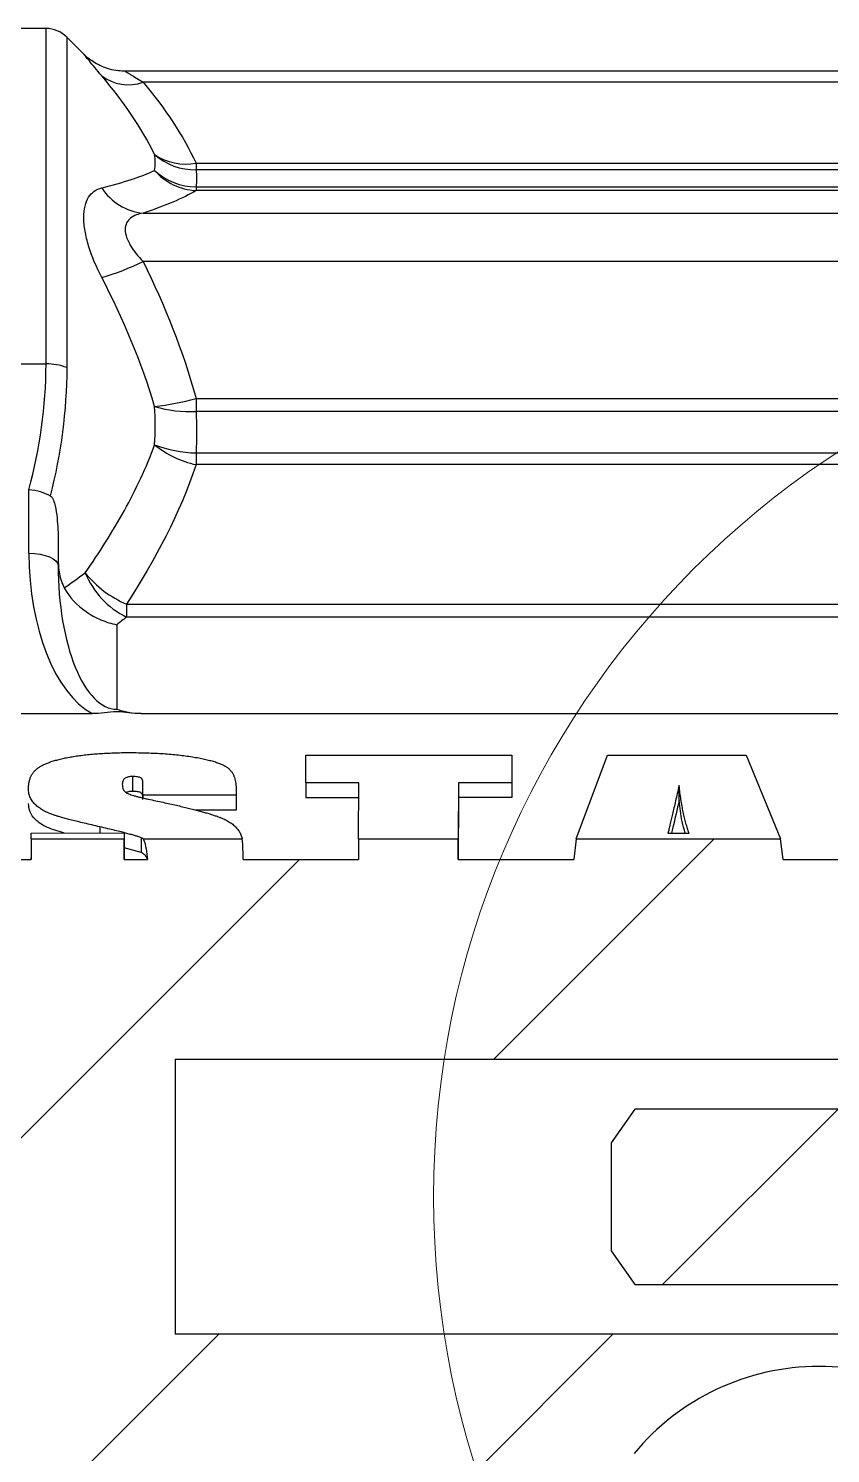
# Model space of a CAD drawing. Header units: millimetres. Extents: x -56 to 279, y 0 to 216.
# Drawn here: x 26.07 to 35.2, y 26.87 to 43.11 of the extents above; entities that cross this region are included whole.
import ezdxf

# ---------------------------------------------------------------- set-up
doc = ezdxf.new("R2010")
doc.units = ezdxf.units.MM
doc.layers.add('TITLE_BLOCK_BORDER', color=7, linetype='Continuous')
pattern_1 = [(45, (0, 0), (-2.245064030267288, 2.245064030267288), [])]

msp = doc.modelspace()

# ---------------------------------------------------------------- hatches: boundary and pattern name
at = {"layer": 'TITLE_BLOCK_BORDER', "linetype": 'Continuous', "lineweight": 18}
h = msp.add_hatch(dxfattribs=at)
h.set_pattern_fill('ANSI31', color=256, style=0)
h.set_pattern_definition(pattern_1)
edge = h.paths.add_edge_path(flags=0)
edge.add_line((27.42125359384621, 33.64155162428101), (27.15498089923976, 33.64155162184828))
edge.add_line((27.15498089923976, 33.64155162184828), (27.15533833180215, 33.87760715868279))
edge.add_line((27.15533833180215, 33.87760715868279), (26.0944963125968, 33.87760715868319))
edge.add_line((26.0944963125968, 33.87760715868319), (26.09417158396023, 33.72011777312227))
edge.add_spline(control_points=[(26.09417158396023, 33.72011777312227), (26.09430297248944, 33.69392880997772), (26.09443434045929, 33.66773964212676), (26.09469250191581, 33.6415516218466)], knot_values=[0, 0, 0, 0, 0.0001178518172691, 0.0001178518172691, 0.0001178518172691, 0.0001178518172691], weights=[1, 1, 1, 1], degree=3, periodic=0)
edge.add_line((26.09469250191585, 33.64155162184773), (25.17990958838461, 33.64155162184988))
edge.add_spline(control_points=[(25.17990958838461, 33.64155162184988), (25.1812903310576, 33.72022942980575), (25.18232247319374, 33.798917440092), (25.1825016466436, 33.8776071586831)], knot_values=[0, 0, 0, 0, 0.0003541046515927, 0.0003541046515927, 0.0003541046515927, 0.0003541046515927], weights=[1, 1, 1, 1], degree=3, periodic=0)
edge.add_line((25.1825016466436, 33.87760715868256), (24.04889104356479, 33.87760715868318))
edge.add_line((24.04889104356479, 33.87760715868318), (24.04856109647659, 33.64155162184792))
edge.add_line((24.04856109647659, 33.64155162184792), (23.8638330289084, 33.64155162184832))
edge.add_line((23.8638330289084, 33.64155162184832), (23.86418306511147, 33.87760715868276))
edge.add_line((23.86418306511147, 33.87760715868276), (22.73252944390995, 33.8776071626005))
edge.add_spline(control_points=[(22.73252944390995, 33.8776071626005), (22.73316920686436, 33.79891943053622), (22.73381560191114, 33.72022922407521), (22.73523117764523, 33.64155162485283)], knot_values=[0, 0, 0, 0, 0.0003541064975395, 0.0003541064975395, 0.0003541064975395, 0.0003541064975395], weights=[1, 1, 1, 1], degree=3, periodic=0)
edge.add_line((22.73523117753948, 33.64155162184773), (21.12655200056776, 33.6415516218483))
edge.add_line((21.12655200056776, 33.6415516218483), (21.12685593070082, 33.87760715868275))
edge.add_line((21.12685593070082, 33.87760715868275), (19.99290414930828, 33.87760715868316))
edge.add_line((19.99290414930828, 33.87760715868316), (19.99256298401919, 33.64155162184793))
edge.add_line((19.99256298401919, 33.64155162184793), (18.57030639108484, 33.64155162184809))
edge.add_line((18.57030639108484, 33.64155162184809), (18.40363972441816, 33.44483867448497))
edge.add_line((18.40363972441816, 33.44483867448497), (18.40363972441789, 26.7987881300378))
edge.add_line((18.40363972441789, 26.7987881300378), (18.57030639108454, 26.63212146337115))
edge.add_line((18.57030639108454, 26.63212146337115), (32.45008587449491, 26.63212146337112))
edge.add_arc((32.45008587449492, 27.29878813003779), 0.6666666666666666, 270.0000000000002, 320.4125723179267)
edge.add_arc((35.07030639108422, 25.13212146337115), 2.733333333333333, 39.58742768207412, 140.4125723179248, ccw=False)
edge.add_arc((37.69052690767351, 27.29878813003781), 0.6666666666666666, 219.5874276820753, 270.0000000000014)
edge.add_line((37.69052690767352, 26.63212146337121), (51.57030639108391, 26.63212146337121))
edge.add_line((51.57030639108391, 26.63212146337121), (51.73697305775071, 26.79878813003784))
edge.add_line((51.73697305775071, 26.79878813003784), (51.73697305775055, 27.45878813003787))
edge.add_line((51.73697305775055, 27.45878813003787), (51.57030639108391, 27.62545479670452))
edge.add_line((51.57030639108391, 27.62545479670452), (41.73697305775072, 27.62545479670449))
edge.add_line((41.73697305775072, 27.62545479670449), (41.7369730577507, 28.2321214633712))
edge.add_line((41.7369730577507, 28.2321214633712), (27.73697305775089, 28.23212146337118))
edge.add_line((27.73697305775089, 28.23212146337118), (27.73697305775088, 31.36545479670444))
edge.add_line((27.73697305775088, 31.36545479670444), (41.73697305775069, 31.36545479670452))
edge.add_line((41.73697305775069, 31.36545479670452), (41.73697305775072, 31.97212146337113))
edge.add_line((41.73697305775072, 31.97212146337113), (51.5703063910839, 31.97212146337128))
edge.add_line((51.5703063910839, 31.97212146337128), (51.7369730577507, 32.1387881300379))
edge.add_line((51.7369730577507, 32.1387881300379), (51.73697305775072, 33.44483867448506))
edge.add_line((51.73697305775072, 33.44483867448506), (51.57030639108406, 33.64155162184783))
edge.add_line((51.57030639108406, 33.64155162184783), (49.85298368645934, 33.64155161777965))
edge.add_spline(control_points=[(49.85298368645934, 33.64155161777965), (49.85182489186003, 33.72030331843425), (49.84866935064541, 33.79907563663729), (49.84267162260741, 33.87760716164028)], knot_values=[0, 0, 0, 0, 0.0003544210131699, 0.0003544210131699, 0.0003544210131699, 0.0003544210131699], weights=[1, 1, 1, 1], degree=3, periodic=0)
edge.add_line((49.84267162252613, 33.87760715981787), (48.71467103400454, 33.87760715868264))
edge.add_spline(control_points=[(48.7146710342836, 33.87760716092296), (48.74049904966285, 33.81523944253175), (48.75113581606154, 33.74701637223374), (48.75868723612888, 33.67993586291305), (48.76012499435033, 33.66716401961538), (48.76131825314842, 33.65436355159314), (48.76233886565237, 33.6415516243361)], knot_values=[3.1892e-12, 3.1892e-12, 3.1892e-12, 3.1892e-12, 0.0003037689552671, 0.0003037689552671, 0.0003037689552671, 0.0003612830703178, 0.0003612830703178, 0.0003612830703178, 0.0003612830703178], weights=[1, 1, 1, 1, 1, 1, 1], degree=3, periodic=0)
edge.add_line((48.7623388651637, 33.64155162428109), (48.49606617055724, 33.64155162184801))
edge.add_line((48.49606617055724, 33.64155162184801), (48.49642360311964, 33.87760715868325))
edge.add_line((48.49642360311964, 33.87760715868325), (47.43558158391428, 33.87760715868286))
edge.add_line((47.43558158391428, 33.87760715868286), (47.43525685527771, 33.72011777312174))
edge.add_spline(control_points=[(47.43525685527771, 33.72011777312235), (47.43538824380692, 33.6939288099778), (47.43551961177678, 33.66773964212684), (47.4357777732333, 33.64155162184667)], knot_values=[9e-16, 9e-16, 9e-16, 9e-16, 0.0001178518172708, 0.0001178518172708, 0.0001178518172708, 0.0001178518172708], weights=[1, 1, 1, 1], degree=3, periodic=0)
edge.add_line((47.43577777323334, 33.64155162184667), (46.52736493524692, 33.64155162184781))
edge.add_spline(control_points=[(46.52736493517803, 33.64155161777609), (46.52981967291074, 33.72022167930385), (46.53177606884117, 33.79890984125955), (46.53309385036641, 33.87760715868504)], knot_values=[6.1083e-12, 6.1083e-12, 6.1083e-12, 6.1083e-12, 0.0003541875738107, 0.0003541875738107, 0.0003541875738107, 0.0003541875738107], weights=[1, 1, 1, 1], degree=3, periodic=0)
edge.add_line((46.5330938503665, 33.87760715868504), (45.40192471440706, 33.87760715868285))
edge.add_line((45.40192471440706, 33.87760715868285), (45.40165016389781, 33.67871842603963))
edge.add_spline(control_points=[(45.40165016389783, 33.67871842605299), (45.40166479208597, 33.66632949762233), (45.40167942118958, 33.65394055723383), (45.4016729672647, 33.64155162184814)], knot_values=[0, 0, 0, 0, 5.57502168004e-05, 5.57502168004e-05, 5.57502168004e-05, 5.57502168004e-05], weights=[1, 1, 1, 1], degree=3, periodic=0)
edge.add_line((45.4016729672647, 33.64155162184814), (45.19034168326304, 33.6415516218478))
edge.add_spline(control_points=[(45.19034168325992, 33.64155162351296), (45.19034178594951, 33.64162109129503), (45.19034188864065, 33.64169055907709), (45.19034199133178, 33.64176002685915)], knot_values=[0, 0, 0, 0, 3.126053608e-07, 3.126053608e-07, 3.126053608e-07, 3.126053608e-07], weights=[1, 1, 1, 1], degree=3, periodic=0)
edge.add_line((45.19034199133178, 33.64176002685915), (45.19067575588562, 33.87760715868325))
edge.add_line((45.19067575588562, 33.87760715868325), (44.05976618121728, 33.87760715868262))
edge.add_spline(control_points=[(44.05976618119181, 33.87760716220325), (44.06080121117854, 33.79891166958648), (44.06246990369442, 33.72022258801796), (44.0646905225008, 33.64155162325086)], knot_values=[5.2806e-12, 5.2806e-12, 5.2806e-12, 5.2806e-12, 0.0003541603448523, 0.0003541603448523, 0.0003541603448523, 0.0003541603448523], weights=[1, 1, 1, 1], degree=3, periodic=0)
edge.add_line((44.06469052240022, 33.64155162324954), (43.11865846311633, 33.641551621848))
edge.add_line((43.11865846311633, 33.641551621848), (43.1189996284054, 33.87760715868319))
edge.add_line((43.1189996284054, 33.87760715868319), (41.98515221132331, 33.87760715868284))
edge.add_line((41.98515221132331, 33.87760715868284), (41.98481104603423, 33.64155162184833))
edge.add_line((41.98481104603423, 33.64155162184833), (41.01545165801689, 33.64155162184797))
edge.add_line((41.01545165801689, 33.64155162184797), (41.01579282330596, 33.87760715868323))
edge.add_line((41.01579282330596, 33.87760715868323), (39.88197855932618, 33.87760715868281))
edge.add_line((39.88197855932618, 33.87760715868281), (39.88163266363151, 33.64155162184835))
edge.add_line((39.88163266363151, 33.64155162184835), (39.68457837931189, 33.641551621848))
edge.add_line((39.68457837931189, 33.641551621848), (39.68492427500658, 33.8776071586832))
edge.add_line((39.68492427500658, 33.8776071586832), (38.55104368419165, 33.87760715868282))
edge.add_line((38.55104368419165, 33.87760715868282), (38.55070251890257, 33.64155162184839))
edge.add_line((38.55070251890257, 33.64155162184839), (37.14657480983669, 33.64155162184798))
edge.add_line((37.14657480983669, 33.64155162184798), (37.14690455385816, 33.87760715868317))
edge.add_line((37.14690455385816, 33.87760715868317), (36.0123895402718, 33.87760715868281))
edge.add_line((36.0123895402718, 33.87760715868281), (36.01205979625034, 33.64155162184837))
edge.add_line((36.01205979625034, 33.64155162184837), (34.66200777555891, 33.64155162184797))
edge.add_line((34.66200777555891, 33.64155162184797), (34.63442760353766, 33.87760715868316))
edge.add_line((34.63442760353766, 33.87760715868316), (32.30519859823214, 33.87760715868281))
edge.add_line((32.30519859823214, 33.87760715868281), (32.28013179991962, 33.64155162184832))
edge.add_line((32.28013179991962, 33.64155162184832), (30.96052829820879, 33.64155162184795))
edge.add_line((30.96052829820879, 33.64155162184795), (30.96085804223025, 33.87760715868315))
edge.add_line((30.96085804223025, 33.87760715868315), (29.82634302864392, 33.87760715868279))
edge.add_line((29.82634302864392, 33.87760715868279), (29.82601328462246, 33.64155162184834))
edge.add_line((29.82601328462246, 33.64155162184834), (28.51189841510942, 33.64155162184775))
edge.add_spline(control_points=[(28.51189841514185, 33.64155161777958), (28.51073962054254, 33.72030331843418), (28.50758407932791, 33.79907563663722), (28.50158635128991, 33.87760716164021)], knot_values=[6.0986e-12, 6.0986e-12, 6.0986e-12, 6.0986e-12, 0.0003544210158957, 0.0003544210158957, 0.0003544210158957, 0.0003544210158957], weights=[1, 1, 1, 1], degree=3, periodic=0)
edge.add_line((28.50158635071761, 33.87760716163179), (27.37358576268704, 33.87760715868257))
edge.add_spline(control_points=[(27.3735857629661, 33.87760716092289), (27.39941377834516, 33.81523944253211), (27.41005054474385, 33.74701637223461), (27.41760196481122, 33.67993586291441), (27.41903972303274, 33.66716401961627), (27.4202329818309, 33.65436355159355), (27.42125359433488, 33.64155162433602)], knot_values=[3.1892e-12, 3.1892e-12, 3.1892e-12, 3.1892e-12, 0.000303768955265, 0.000303768955265, 0.000303768955265, 0.0003612830703178, 0.0003612830703178, 0.0003612830703178, 0.0003612830703178], weights=[1, 1, 1, 1, 1, 1, 1], degree=3, periodic=0)
h = msp.add_hatch(dxfattribs=at)
h.set_pattern_fill('ANSI31', color=256, style=0)
h.set_pattern_definition(pattern_1)
h.paths.add_polyline_path([(58.0369730577502, 30.76103857869055), (58.03697305775022, 31.44878813004114), (57.85363972441688, 31.63212146337449), (56.22030639108356, 31.63212146337569), (56.03697305775022, 31.44878813004236), (56.0369730577502, 30.79878813004244), (32.97380757989045, 30.79878813003779), (32.70363972441753, 30.41294844575838), (32.70363972441754, 29.18462781431727), (32.97380757989046, 28.79878813003786), (56.03697305775021, 28.79878813004244), (56.03697305775022, 28.14878813004251), (56.22030639108355, 27.9654547967092), (57.85363972441687, 27.96545479670795), (58.03697305775022, 28.1487881300413), (58.03697305775021, 28.8365376813919), (57.99400225378268, 28.87950848535938), (56.7869730577502, 28.87950848535938), (56.78697305774988, 30.71806777472183), (57.99400225378142, 30.71806777472182)], flags=0)

# ---------------------------------------------------------------- linework, layer by layer
at = {"color": 7, "linetype": 'Continuous', "lineweight": 25}
for p, q in [((26.265568537, 43.10878813), (18.5703063911, 43.10878813)), ((26.7020503325, 42.810377522), (26.5012707974, 43.0111570571)), ((42.9727684021, 42.621681983), (27.1678443801, 42.621681983)), ((42.7696042469, 42.4967304032), (27.3710085353, 42.4967304032)), ((27.9743118498, 41.574406595), (27.9743118498, 41.5002019936)), ((27.9743118498, 41.574406595), (42.1663009324, 41.574406595)), ((42.1663009324, 41.5002019936), (27.9743118498, 41.5002019936)), ((27.9743118498, 41.3039002039), (27.9743118498, 41.2620066658)), ((27.9743118498, 41.3039002039), (42.1663009324, 41.3039002039)), ((42.1663009324, 41.2620066658), (27.9743118498, 41.2620066658)), ((27.3710085353, 41.0049734923), (42.7696042469, 41.0049734923)), ((42.7696042469, 40.4554478622), (27.3710085353, 40.4554478622)), ((18.5703063911, 39.2868905037), (26.265568537, 39.2868905037)), ((27.9743118498, 38.8940518502), (27.9743118498, 38.7472171584)), ((27.9743118498, 38.8940518502), (42.1663009324, 38.8940518502)), ((42.1663009324, 38.7472171584), (27.9743118498, 38.7472171584)), ((27.9743118498, 38.2733027156), (27.9743118498, 38.1398517043)), ((27.9743118498, 38.2733027156), (42.1663009324, 38.2733027156)), ((42.1663009324, 38.1398517043), (27.9743118498, 38.1398517043)), ((26.0703063911, 37.1295131883), (26.0703063911, 37.8547643782)), ((26.4036397244, 37.264107359), (26.4036397244, 36.9879459175)), ((27.1827105234, 36.5507115482), (27.1827105234, 36.40310367)), ((27.1827105234, 36.5507115482), (42.9579022588, 36.5507115482)), ((42.9579022588, 36.40310367), (27.1827105234, 36.40310367)), ((27.0703063911, 36.3158349009), (27.0703063911, 35.3530763565)), ((18.5703063911, 35.3029375125), (26.7898274596, 35.3029375125)), ((27.3507853226, 35.3029375125), (42.7898274596, 35.3029375125)), ((29.2237952358, 34.5138308545), (29.2255981331, 34.8288273664)), ((29.2255981331, 34.8288273664), (31.5736756505, 34.8308523035)), ((31.5736756505, 34.8308523035), (31.5718727532, 34.5158557916)), ((31.5736756505, 34.8308523035), (31.5736756505, 34.6614006544)), ((32.3051985982, 33.8776071587), (32.6633223677, 34.8291620814)), ((32.6633223677, 34.8291620814), (34.2398176316, 34.8305583673)), ((34.2398176316, 34.8305583673), (34.6344276035, 33.8776071587)), ((27.2486931897, 34.5865427314), (27.2486931897, 34.4170910823)), ((31.5736756505, 34.6614006544), (31.5718727532, 34.3464041425)), ((27.3688213761, 34.3733998472), (27.3696548452, 34.4952300418)), ((28.4306092659, 34.4483959889), (28.4302095765, 34.3744139378)), ((28.4306092659, 34.4483959889), (28.4306092659, 34.2789443398)), ((29.8294957696, 34.514418727), (29.2237952358, 34.5138308545)), ((29.2237952358, 34.5138308545), (29.2237952358, 34.3443792054)), ((29.8263430286, 33.8776071587), (29.8294957696, 34.514418727)), ((30.9640155356, 34.5153786356), (30.9608580422, 33.8776071587)), ((31.5718727532, 34.5158557916), (30.9640155356, 34.5153786356)), ((30.9640155356, 34.5153786356), (30.9640155356, 34.3459269865)), ((31.5718727532, 34.5158557916), (31.5718727532, 34.3464041425)), ((33.4779540094, 34.3130921023), (33.4779540094, 34.4825437515)), ((28.4302095765, 34.3744139378), (27.3688213761, 34.3733998472)), ((27.3688213761, 34.3733998472), (27.3688213761, 34.3429695548)), ((28.4302095765, 34.3744139378), (28.4302095765, 34.2049622887)), ((28.4306092659, 34.2789443398), (28.4302095765, 34.2049622887)), ((29.8286568406, 34.3449662636), (29.2237952358, 34.3443792054)), ((30.9640155356, 34.3459269865), (30.9605282982, 33.6415516218)), ((31.5718727532, 34.3464041425), (30.9640155356, 34.3459269865)), ((28.4302095765, 34.2049622887), (27.9716258508, 34.2045241404)), ((26.0944963126, 33.8776071587), (26.0949731772, 33.9428617672)), ((26.0949731772, 33.9428617672), (27.155693529, 33.9437945137)), ((27.155693529, 33.9437945137), (27.1553383318, 33.8776071587)), ((27.155693529, 33.9437945137), (27.155693529, 33.7743428646)), ((33.3509172241, 33.9422557489), (33.5912662064, 33.9424050339)), ((26.0944963126, 33.8776071587), (26.094171584, 33.7201177731)), ((26.0944963126, 33.8776071587), (27.1553383318, 33.8776071587)), ((27.1549808992, 33.6415516218), (27.1553383318, 33.8776071587)), ((27.155693529, 33.7743428646), (27.1549808992, 33.6415516218)), ((27.3494229634, 33.7204584694), (27.155693529, 33.774992567)), ((27.3494229634, 33.8899101185), (27.3494229634, 33.7204584694)), ((27.3735857627, 33.8776071587), (28.5015863507, 33.8776071616)), ((29.8263430286, 33.8776071587), (29.8260132846, 33.6415516218)), ((29.8263430286, 33.8776071587), (30.9608580422, 33.8776071587)), ((30.9605282982, 33.6415516218), (30.9608580422, 33.8776071587)), ((32.3051985982, 33.8776071587), (32.2801317999, 33.6415516218)), ((32.3051985982, 33.8776071587), (34.6344276035, 33.8776071587)), ((34.6620077756, 33.6415516218), (34.6344276035, 33.8776071587)), ((25.1799095884, 33.6415516218), (26.0946925019, 33.6415516218)), ((26.094171584, 33.7201177731), (26.094171584, 33.6637193337)), ((27.1549808992, 33.6415516218), (27.4212535938, 33.6415516243)), ((28.5118984151, 33.6415516218), (29.8260132846, 33.6415516218)), ((30.9605282982, 33.6415516218), (32.2801317999, 33.6415516218)), ((34.6620077756, 33.6415516218), (36.0120597963, 33.6415516218)), ((27.7369730578, 31.3654547967), (41.7369730578, 31.3654547967)), ((27.7369730578, 31.3654547967), (27.7369730578, 28.2321214634)), ((32.9738075799, 30.79878813), (32.7036397244, 30.4129484458)), ((56.0369730578, 30.79878813), (32.9738075799, 30.79878813)), ((32.7036397244, 30.4129484458), (32.7036397244, 29.1846278143)), ((32.7036397244, 29.1846278143), (32.9738075799, 28.79878813)), ((32.9738075799, 28.79878813), (56.0369730578, 28.79878813)), ((41.7369730578, 28.2321214634), (27.7369730578, 28.2321214634))]:
    msp.add_line(p, q, dxfattribs=at)
at = {"color": 8, "linetype": 'Continuous', "lineweight": 25}
for p, q in [((26.265568537, 39.2868905037), (26.265568537, 43.10878813)), ((26.5012707974, 43.0111570571), (26.5012707974, 39.2454264101)), ((26.8783447164, 34.0130720112), (26.8783447164, 33.9435506265))]:
    msp.add_line(p, q, dxfattribs=at)
at = {"color": 7, "linetype": 'Continuous', "lineweight": 25, "flags": 128}
msp.add_lwpolyline([(26.0703063911, 37.1295131883), (26.1353364984, 37.1267930129), (26.1978675352, 37.1187370215), (26.2554964688, 37.1056548013), (26.3060086515, 37.0880490947), (26.3474629285, 37.0665964791), (26.3782662353, 37.0421213666), (26.3972348179, 37.015564322), (26.4036397244, 36.9879459175)], dxfattribs=at)
at = {"color": 7, "linetype": 'Continuous', "lineweight": 18}
msp.add_circle((40.7968144062, 29.79878813), 10.11622935408149, dxfattribs=at)
at = {"color": 7, "linetype": 'Continuous', "lineweight": 25}
for centre, radius, start, end in [((26.265568537, 42.7754547967), 0.3333333333333357, 44.9999999999, 90), ((27.2040579351, 42.9740388067), 0.505663737064716, 232.9804344829, 289.2785664417), ((27.9577558271, 42.183545391), 0.6835439274303451, 228.2849177501, 271.3878888563), ((27.8571250498, 42.1887654861), 0.6254355227679406, 235.5036526329, 280.799241747), ((28.0084846113, 41.9294162255), 0.6682838453666725, 220.8406958636, 267.0688962463), ((27.9828394507, 42.0089623929), 0.7051137569772065, 227.1059372819, 269.3070515946), ((27.4360009207, 41.6415842631), 0.6399197478072343, 213.046815237, 264.1707984797), ((26.1280677165, 42.9497737529), 2.786855490982535, 286.0721930955, 296.4874113514), ((26.2773741431, 38.6633436469), 0.6236586045472249, 68.9608882197, 91.0846508097), ((27.1851946997, 41.7309519), 2.944606555882156, 276.1940699718, 285.5445342996), ((27.8955566131, 40.0890773913), 1.34416936129295, 253.0155020195, 273.3588984227), ((28.1961277941, 39.2038065462), 1.086831274267253, 230.3693317906, 258.2235212931), ((28.0057671247, 39.6675967494), 1.394648804264399, 248.8651784417, 268.7076263761), ((27.6112223487, 37.2768251043), 0.9731451737524168, 202.3692590983, 243.8746150357), ((27.652162233, 37.6629661811), 1.207267690261717, 218.8010084295, 247.1167460601), ((35.0703063911, 25.1321214634), 2.733333333333326, 39.5874276821, 140.4125723179)]:
    msp.add_arc(centre, radius, start, end, dxfattribs=at)
for centre, major_axis, ratio, end_param in [((27.0703063911, 37.1295131883), (0, 1.902960149888543), 0.5254970789, 2.857299621083422), ((27.0703063911, 36.9879459175), (0, 1.63486956104645), 0.4077797291, 3.141592653590329)]:
    msp.add_ellipse(centre, major_axis=major_axis, ratio=ratio, start_param=1.570796326794897, end_param=end_param, dxfattribs=at)
at = {"color": 8, "linetype": 'Continuous', "lineweight": 25}
for points, knots in [([(26.8996040144903, 42.5703017323866), (26.84674569806806, 42.63372296764445), (26.76808987771819, 42.72809693988675), (26.71528453547293, 42.79269765749072), (26.69133239145864, 42.82202188761515), (26.69941515257036, 42.81213057440075), (26.70138849669328, 42.8097156861553)], [0, 0, 0, 0, 0.4632601178766005, 0.6893542411733256, 0.9241582209327419, 1, 1, 1, 1]), ([(27.16785873673702, 42.62107892565835), (27.16778302050187, 42.62112592556504), (27.16735200856665, 42.62139347083714), (27.19057078757673, 42.60697213307966), (27.25412599853566, 42.56771074162476), (27.31925264502263, 42.52816068106302), (27.37100853528133, 42.49673040321863)], [0, 0, 0, 0, 0.0665762843188675, 0.378983095084072, 0.5064803039402898, 1, 1, 1, 1])]:
    msp.add_open_spline(points, degree=3, knots=knots, dxfattribs=at)
at = {"color": 7, "linetype": 'Continuous', "lineweight": 25}
for points, knots in [([(27.16793646910613, 42.62375937942085), (27.14217198197613, 42.62373302689483), (27.08133912745472, 42.62367080561429), (26.99000716865108, 42.64328064091547), (26.89967670175594, 42.67522159764243), (26.82353551313297, 42.71491005659889), (26.76254070959682, 42.75712581088575), (26.72354563649983, 42.78920670256187), (26.70564900641061, 42.8073103393186), (26.70218498382681, 42.8108144295446)], [0, 0, 0, 0, 0.1497541843968687, 0.3535864877658527, 0.5398062575229773, 0.7067502923028035, 0.8517703878607129, 0.9713090832476436, 1, 1, 1, 1]), ([(26.89960401449031, 40.27184633254574), (26.83767393299396, 40.3919814909364), (26.7868035727935, 40.51303588659247), (26.73291104495155, 40.69019764548026), (26.71918224934969, 40.74694204051554), (26.70047987944156, 40.85555002784842), (26.69553040195556, 40.9080966180623), (26.69543772402431, 41.00378262643927), (26.70012733027564, 41.04688121156312), (26.71867850526237, 41.12394192185184), (26.73272347013192, 41.15785820230866), (26.78608703773417, 41.24194611406411), (26.83759287263613, 41.27673661195309), (26.89960401449034, 41.29262059351673)], [0, 0, 0, 0, 0.2500000000000001, 0.2500000000000001, 0.3750000000000002, 0.3750000000000002, 0.5000000000000002, 0.5000000000000002, 0.6250000000000002, 0.6250000000000002, 0.7500000000000003, 0.7500000000000003, 1, 1, 1, 1]), ([(27.37100853528165, 41.00497349230405), (27.31582687028872, 40.9957028353727), (27.26575694195169, 40.97839409267259), (27.19125250801047, 40.91906147644963), (27.16686273056217, 40.87488328211884), (27.16691380472223, 40.76205868941889), (27.19076687030587, 40.69729178826769), (27.26682548291345, 40.57072630039865), (27.31586916562544, 40.51172103398552), (27.37100853528133, 40.45544786224725)], [0, 0, 0, 0, 0.25, 0.25, 0.5, 0.5, 0.75, 0.75, 1, 1, 1, 1]), ([(26.71130600258802, 36.9064710854511), (26.87283822805784, 37.13844252652115), (27.02331348284081, 37.37467777371963), (27.29182691310621, 37.86034703700802), (27.40981144372575, 38.10993431595552), (27.50290732901588, 38.36675959086445)], [0, 0, 0, 0, 0.5, 0.5, 1, 1, 1, 1]), ([(26.31265658971028, 37.78431285560655), (26.28126748576473, 37.80178072830881), (26.24366981660344, 37.8169176844816), (26.16069035387711, 37.84102229148342), (26.11519995732918, 37.84989470987932), (26.07030639108419, 37.85476437820986)], [0, 0, 0, 0, 0.5, 0.5, 1, 1, 1, 1]), ([(26.31265658971028, 37.78431285560655), (26.32864543084459, 37.77541514887156), (26.34026395040902, 37.75481345496234), (26.35749140383195, 37.7134935512945), (26.36368117793297, 37.69162370021834), (26.3794693041634, 37.62473379749033), (26.3857997118852, 37.57987617304671), (26.40040355403308, 37.44497993477874), (26.40363972441899, 37.35442421213365), (26.40363972441888, 37.26410735897831)], [0, 0, 0, 0, 0.1249999999999999, 0.1249999999999999, 0.2499999999999997, 0.2499999999999997, 0.4999999999999994, 0.4999999999999994, 1, 1, 1, 1]), ([(26.40363972441753, 37.06832153948881), (26.40363972441748, 37.00997928695592), (26.40779376216352, 36.9518060895024), (26.42946705150448, 36.83745230578642), (26.44689917144395, 36.78304552154361), (26.47270359507282, 36.73580431305395)], [0, 0, 0, 0, 0.5, 0.5, 1, 1, 1, 1]), ([(26.47270359507282, 36.73580431305395), (26.52944120935462, 36.63193245356042), (26.61729626180483, 36.53836977256567), (26.77434621403113, 36.42903207896094), (26.83145969562823, 36.39745120905847), (26.94820336345246, 36.34736724692039), (27.00992745738952, 36.32804665628854), (27.07030639108422, 36.31583490085134)], [0, 0, 0, 0, 0.500000000000002, 0.500000000000002, 0.750000000000001, 0.750000000000001, 1, 1, 1, 1]), ([(27.35078532258121, 35.30293751250422), (27.30341269007179, 35.30293751250422), (27.25660554994768, 35.30579042527689), (27.1637196343515, 35.31570492164373), (27.11732144640919, 35.32395197216839), (27.02430220682038, 35.32406948403796), (26.97770663387091, 35.31580930738981), (26.88449220792999, 35.3058248784488), (26.83745485801831, 35.30293751250422), (26.78982745958736, 35.30293751250422)], [0, 0, 0, 0, 0.25, 0.25, 0.5, 0.5, 0.75, 0.75, 1, 1, 1, 1]), ([(27.35078532258121, 35.30293751250422), (27.30083078503345, 35.30293751250422), (27.25197788352565, 35.30669982353052), (27.15687409018441, 35.32311083758162), (27.11062561105645, 35.33630511513662), (27.07030639108453, 35.35307635646709)], [0, 0, 0, 0, 0.5, 0.5, 1, 1, 1, 1]), ([(26.06564622561181, 34.45047550594979), (26.06615810563335, 34.4638930058442), (26.06714568925959, 34.48977974227375), (26.07278851013183, 34.52729049031782), (26.0821709651473, 34.5620502614927), (26.09559413500031, 34.59411087780381), (26.11354606833585, 34.62326752558684), (26.13416380204849, 34.64998996903783), (26.15928501495485, 34.67386931679062), (26.18911698208119, 34.6950147936861), (26.22289635053311, 34.71413997658229), (26.26069063794046, 34.7320546341169), (26.30295461980191, 34.74864339963288), (26.34917827810376, 34.76461619178581), (26.40063281526454, 34.77877519473265), (26.45606818372478, 34.79236473306818), (26.51608748908788, 34.80459411475431), (26.58014737843734, 34.81592768057408), (26.64812578216775, 34.82610526035717), (26.71971916692396, 34.83465160447587), (26.79448790968197, 34.842368907184), (26.87252841641969, 34.84847054132668), (26.95387011603825, 34.8530618581395), (27.03842875875237, 34.85634548698721), (27.12633615820721, 34.85888367901762), (27.18606175128619, 34.85903859009115), (27.21643802440396, 34.85911737743905)], [0, 0, 0, 0, 0.0477438438931484, 0.092113457255648, 0.1337980261008184, 0.1726050480841907, 0.2088061010022209, 0.2428286318970511, 0.2752196333068254, 0.3058407630632451, 0.3366106209939008, 0.3683918412368133, 0.4014391999311268, 0.4358483938516858, 0.4724970692603119, 0.5108476500152164, 0.5512000471296311, 0.5939167460480851, 0.6384310125535283, 0.6846195989952244, 0.7325659627534864, 0.7823596919592495, 0.8336538897308101, 0.8871329617720737, 0.942596133375023, 1, 1, 1, 1]), ([(27.21643802440396, 34.85911737743905), (27.25028460528638, 34.85898406134496), (27.3170432195913, 34.85872111018485), (27.41531527060169, 34.85659931752158), (27.51007353595626, 34.85268606242361), (27.60138145479963, 34.8477038263756), (27.68914174166963, 34.84081590771032), (27.77359520240886, 34.83265059409617), (27.85428486031492, 34.8227213718961), (27.93100725680413, 34.81140386675032), (28.00285135829023, 34.7990907423016), (28.06869619313442, 34.78561643252299), (28.12854466918726, 34.77168794644448), (28.1820113761583, 34.75674111618633), (28.22898390321213, 34.74080352450964), (28.27009463929765, 34.72429825330993), (28.30446203172703, 34.70678382574641), (28.33350375839204, 34.68821674400071), (28.35674005356312, 34.66751625652766), (28.37687214685984, 34.64450940360517), (28.3938730356253, 34.61869539468851), (28.40736740645587, 34.59005535544559), (28.41793753497639, 34.55867045668105), (28.4255985742302, 34.52450305857003), (28.42984848163881, 34.48740223086578), (28.43034937361767, 34.46172095124653), (28.43060926591555, 34.44839598886918)], [0, 0, 0, 0, 0.0610870360370979, 0.1204873807489463, 0.1774639792823593, 0.2326060132677042, 0.286114534652519, 0.3375348542369083, 0.3874961732420689, 0.435544336900592, 0.4812127643189736, 0.5236858368812727, 0.5628461903209516, 0.5990847228905204, 0.6326061314228902, 0.6633499642228328, 0.6919327942732288, 0.7183868663640722, 0.7451093523888631, 0.7735685595001607, 0.8044777570041953, 0.837877287568319, 0.8737778117820144, 0.912744596989892, 0.9547267511758198, 1, 1, 1, 1]), ([(27.24869318971455, 34.58654273143607), (27.24073987434721, 34.58630515758407), (27.22522909845031, 34.58584183447827), (27.2032059346519, 34.58238839430791), (27.18344728049522, 34.57665776293388), (27.16557233748588, 34.56870329388192), (27.1509857297454, 34.55709688943921), (27.14092253130272, 34.54151097808012), (27.13556243415124, 34.52180299670987), (27.1348436605743, 34.50731610647), (27.13445296754617, 34.49944168370675)], [0, 0, 0, 0, 0.1046579507603416, 0.2041068340805152, 0.2993496047062259, 0.3995914635412217, 0.5081536786090838, 0.6408166232324005, 0.8047640514018036, 1, 1, 1, 1]), ([(27.36965484521043, 34.49523004184245), (27.36945130905074, 34.50481896459154), (27.36908965031576, 34.52185730154657), (27.36480027132675, 34.54448590150255), (27.35763859446574, 34.5610407707349), (27.34619240468493, 34.57291255270727), (27.32803459952468, 34.5794495237735), (27.30629108874831, 34.58358294730236), (27.27929777030123, 34.58639305669184), (27.25948883668526, 34.58648993425123), (27.24869318971455, 34.58654273143607)], [0, 0, 0, 0, 0.2153577040101828, 0.3826641660173004, 0.5094354343299642, 0.5964813793919549, 0.6737681328465368, 0.7640794280766149, 0.8714259304923117, 1, 1, 1, 1]), ([(26.87834471638399, 34.01307201118528), (26.84759006738484, 34.02028523344826), (26.78862983220504, 34.0341138185523), (26.70395530777436, 34.05384327236491), (26.62798362938731, 34.07275227621776), (26.55937599709511, 34.08945736251528), (26.49954078145502, 34.10538415313377), (26.44732460339509, 34.11924833818622), (26.40333476993868, 34.13173208701208), (26.3552622376761, 34.14628558543943), (26.30271401649868, 34.16589022791639), (26.2459897831698, 34.19293594011354), (26.19533109403498, 34.2245494035927), (26.15687520406691, 34.25357483641483), (26.13063375332091, 34.27922020141185), (26.11272387884293, 34.29977318956872), (26.09802074216618, 34.32178971746255), (26.08643680815565, 34.34515360484578), (26.07686545560901, 34.36967184192682), (26.0698525127189, 34.39541011226815), (26.06656805863541, 34.42251490126881), (26.0659583826663, 34.44100730533722), (26.06564622561181, 34.45047550594979)], [0, 0, 0, 0, 0.0805769875975102, 0.1544754465888997, 0.2215934280113044, 0.2816537701930261, 0.3353432442523212, 0.3819860727099523, 0.4215598122424388, 0.4548678575871741, 0.5145566154118193, 0.5750742070654082, 0.6370267627116593, 0.7015231598058193, 0.7347952013077435, 0.7686121366385418, 0.8036133914806871, 0.8400409393973549, 0.8775465538882857, 0.9165501989214867, 0.957273296929339, 1, 1, 1, 1]), ([(27.13445296754617, 34.49944168370675), (27.13460417961741, 34.48897702695066), (27.13488053501388, 34.46985180537644), (27.14198492518287, 34.44394966496034), (27.15160229557253, 34.42279152305629), (27.16486497831767, 34.41197588193713), (27.17077649373991, 34.40715507527933)], [0, 0, 0, 0, 0.3272599062822022, 0.5981006702776602, 0.8208632347238453, 1, 1, 1, 1]), ([(33.47795400936695, 34.48254375145929), (33.47084204854684, 34.45230591286687), (33.45714668731172, 34.39407750962251), (33.43760046270781, 34.31001396434824), (33.41923506328285, 34.23264069739189), (33.40291396359331, 34.16174369974379), (33.3870585575154, 34.09754781381493), (33.37441724251859, 34.03982976561501), (33.36213350009112, 33.98885567025705), (33.35448194010389, 33.95706596623306), (33.35091722411038, 33.94225574889795)], [0, 0, 0, 0, 0.1678989525851931, 0.3233196673620432, 0.4666905625762532, 0.5975831975795999, 0.7168548232995172, 0.8234197867793354, 0.9177346434899386, 1, 1, 1, 1]), ([(33.59126620640799, 33.9424050338753), (33.58500933076564, 33.96031772204486), (33.57206997301416, 33.99736155889973), (33.5551665278572, 34.05505232669815), (33.53905346639084, 34.11664962595112), (33.52460096166192, 34.18222255395776), (33.51127682978003, 34.25177998596116), (33.49836340525253, 34.32517423629834), (33.48720436701426, 34.40254244535924), (33.48108912315308, 34.45542985951852), (33.47795400936695, 34.48254375145929)], [0, 0, 0, 0, 0.1004935342922756, 0.2078228602011757, 0.3220337313271072, 0.4435323590080966, 0.5719867703127552, 0.7077098894250161, 0.8501510690308198, 1, 1, 1, 1]), ([(26.47321192029246, 33.9431943721778), (26.4669487969515, 33.94478410057025), (26.39069515124963, 33.96413907395993), (26.26513786277242, 34.00619633548911), (26.13980724128098, 34.09073264933834), (26.07351316476268, 34.18339381262577), (26.06827069697797, 34.24845372369873), (26.06564622561181, 34.28102385683226)], [0, 0, 0, 0, 0.0259487921814315, 0.3159270379448425, 0.5440576634815528, 0.771747265609254, 1, 1, 1, 1]), ([(27.24869318971455, 34.41709108231847), (27.24073987434721, 34.41685350846647), (27.22522909845031, 34.41639018536074), (27.2032059346519, 34.41293674519039), (27.18509475086485, 34.40768393205801), (27.17487156730365, 34.40335774592461), (27.17073737578255, 34.4012323823699)], [0, 0, 0, 0, 0.1046579507603416, 0.2041068340805152, 0.2993496047062259, 0.375, 0.375, 0.375, 0.375]), ([(27.17077649373991, 34.40715507527933), (27.17591914244452, 34.40412068325843), (27.18696707490824, 34.39760191053244), (27.20770519284788, 34.38848005710864), (27.2327335159015, 34.37893264428934), (27.26285227254651, 34.36931541021631), (27.29777446103889, 34.35964639696306), (27.33734276707354, 34.34955514041417), (27.38158298167254, 34.33900494954997), (27.41305074793978, 34.33236320125692), (27.42951063809224, 34.32888909234193)], [0, 0, 0, 0, 0.0767161412716944, 0.1648089916948372, 0.2682896263579113, 0.3844898358482283, 0.515560582281822, 0.6616906066952793, 0.8230400148504707, 0.9999999999999999, 0.9999999999999999, 0.9999999999999999, 0.9999999999999999]), ([(27.36965484521043, 34.32577839272493), (27.36945130905074, 34.33536731547402), (27.36908965031576, 34.35240565242904), (27.36480027132675, 34.37503425238494), (27.35763859446574, 34.3915891216173), (27.34619240468493, 34.40346090358975), (27.32803459952468, 34.4099978746559), (27.30629108874831, 34.41413129818483), (27.27929777030123, 34.41694140757431), (27.25948883668526, 34.41703828513362), (27.24869318971455, 34.41709108231847)], [0, 0, 0, 0, 0.2153577040101828, 0.3826641660173004, 0.5094354343299642, 0.5964813793919549, 0.6737681328465368, 0.7640794280766149, 0.8714259304923117, 1, 1, 1, 1]), ([(27.42951063809224, 34.32888909234193), (27.45839105762658, 34.32284322076855), (27.51474086594551, 34.31104686497549), (27.59701660596695, 34.29338763878458), (27.67510519132233, 34.27621820329198), (27.74909742706611, 34.25944057119946), (27.81915801927329, 34.24327163228222), (27.8846770000701, 34.22698038477292), (27.94655309902128, 34.21182035000574), (28.00367465906954, 34.19650639906543), (28.05717683250457, 34.18229904992377), (28.10614405124992, 34.16802662193949), (28.15097812303993, 34.15432435582789), (28.19191794820753, 34.14117683837234), (28.22811600723669, 34.12806356553097), (28.26073335214671, 34.11577832889069), (28.28937853743295, 34.10404911109945), (28.30602447361545, 34.09572157982356), (28.31391520905632, 34.09177404899963)], [0, 0, 0, 0, 0.0935990559875265, 0.1826250777782177, 0.2675632769684667, 0.3484210713447656, 0.4252070612454588, 0.49786768226259, 0.5665419803953388, 0.6306462619182298, 0.6907806197415114, 0.7468839526907072, 0.7990244039075624, 0.8467483603049217, 0.8910852293307014, 0.9310896024908514, 0.9673341463100887, 0.9999999999999999, 0.9999999999999999, 0.9999999999999999, 0.9999999999999999]), ([(33.47795400936695, 34.31309210234169), (33.45438361678784, 34.21222868154403), (33.42549720270735, 34.08861671670473), (33.39630039970587, 33.96502535266916), (33.39092725674339, 33.94228059983244)], [0, 0, 0, 0, 0.8159681057475099, 1, 1, 1, 1]), ([(33.54724196010155, 33.94237768964213), (33.53490841548248, 33.98638061494263), (33.50045499031825, 34.10930160324511), (33.48675178076373, 34.2334110329799), (33.47795400936695, 34.31309210234169)], [0, 0, 0, 0, 0.357977314599964, 1, 1, 1, 1]), ([(27.34942296335101, 33.88991011853967), (27.34023243127584, 33.89326641078047), (27.31931875533682, 33.90090388026598), (27.28205724268527, 33.9120095034236), (27.23649206342562, 33.92508824320952), (27.18215590423914, 33.93980573573087), (27.11887866734607, 33.95596537131578), (27.04648103782026, 33.97355493509026), (26.96553999722262, 33.99305086994025), (26.90832539404002, 34.00618806774015), (26.87834471638399, 34.01307201118528)], [0, 0, 0, 0, 0.0636228360881868, 0.1447780569598421, 0.2436089510344206, 0.3592645589279918, 0.4928036699937089, 0.6442796825179028, 0.8136011510890726, 1, 1, 1, 1]), ([(28.31391520905632, 34.09177404899963), (28.33001005485871, 34.08293751980556), (28.36243526667996, 34.06513515410419), (28.40295238689571, 34.03414632735907), (28.43712774357791, 34.00012929552296), (28.46564928635697, 33.96312881298874), (28.48681166591087, 33.92277648197832), (28.4971261618992, 33.89384029417965), (28.50136544060542, 33.87842328956137), (28.50158635099827, 33.87760716059491)], [0, 0, 0, 0, 0.1101479187859756, 0.2219076617543816, 0.3370189037152926, 0.4555492691930776, 0.5797851508728369, 0.7121020926780268, 0.7194954648857093, 0.7194954648857093, 0.7194954648857093, 0.7194954648857093]), ([(27.37358576490532, 33.87760715960164), (27.37195088423493, 33.87872104444016), (27.36478413014082, 33.88326352721725), (27.35606635297259, 33.88703560409594), (27.34942296335101, 33.88991011853967)], [0.8847126191962803, 0.8847126191962803, 0.8847126191962803, 0.8847126191962803, 0.912145151871613, 1, 1, 1, 1]), ([(27.3735857629661, 33.87760716092289), (27.38917901782104, 33.83995363960832), (27.39890933327792, 33.80099459363177), (27.41278823744562, 33.72183360221656), (27.4180476553423, 33.68179633719679), (27.42125359433487, 33.64155162433601)], [0, 0, 0, 0, 0.5, 0.5, 1, 1, 1, 1]), ([(27.42125359408731, 33.64155162342705), (27.42048133645261, 33.64428689950274), (27.41756574460804, 33.65347208800603), (27.41037175081185, 33.66823879698079), (27.39993570599768, 33.68524708216815), (27.38528670417558, 33.6993417715998), (27.36976946214333, 33.71165478516004), (27.35606635297259, 33.71758395497834), (27.34942296335101, 33.72045846942215)], [0.4193820302058746, 0.4193820302058746, 0.4193820302058746, 0.4193820302058746, 0.4730540869473517, 0.6002099368352454, 0.7151270175938714, 0.8187845898469857, 0.912145151871613, 1, 1, 1, 1])]:
    msp.add_open_spline(points, degree=3, knots=knots, dxfattribs=at)
for points in [[(27.50290732901556, 41.67330510986068), (27.35381891856536, 41.98217516526265), (27.14303360318913, 42.28048452285577), (26.8996040144903, 42.5703017323866)], [(27.37100853528133, 42.49673040321863), (27.61761166718326, 42.19940053784615), (27.82699121462893, 41.89379889368762), (27.97431184980661, 41.57440659498899)], [(27.50290732901556, 41.49238658159472), (27.51019655203183, 41.55216549670358), (27.51019655203189, 41.61247167279225), (27.50290732901556, 41.67330510986068)], [(26.89960401449034, 41.29262059351673), (27.14293188738739, 41.35494835158488), (27.35390724599226, 41.42000563638051), (27.50290732901556, 41.49238658159472)], [(27.97431184980661, 41.50020199357098), (27.98160219954461, 41.43476806369463), (27.98160219954454, 41.36933413381825), (27.97431184980659, 41.3039002039419)], [(27.97431184980695, 41.26200666582023), (27.82699121462943, 41.17299842880126), (27.61761166718346, 41.08783337101033), (27.37100853528165, 41.00497349230405)], [(27.37100853528133, 40.45544786224725), (27.61761166718324, 39.95210005543261), (27.82699121462897, 39.43474900778923), (27.97431184980661, 38.8940518502331)], [(27.50290732901558, 38.80353555548859), (27.35381891856542, 39.31276762957378), (27.14303360318912, 39.79962909193016), (26.89960401449031, 40.27184633254574)], [(26.07030639108419, 37.85476437820986), (26.19668769009696, 38.32529005971492), (26.26556853695987, 38.80224150909077), (26.26556853695983, 39.28689050372297)], [(26.50127079735536, 39.24542641010007), (26.5012707973554, 38.75468848411193), (26.43478025963974, 38.26421127401287), (26.31265658971028, 37.78431285560655)], [(27.50290732901588, 38.36675959086445), (27.51019655203216, 38.51213318042377), (27.51019655203189, 38.65772516863181), (27.50290732901558, 38.80353555548859)], [(27.97431184980661, 38.74721715839548), (27.98160219954459, 38.58924567744864), (27.98160219954487, 38.43127419650181), (27.97431184980691, 38.27330271555497)], [(27.97431184980691, 38.1398517043494), (27.79035614760942, 37.58385516576977), (27.51115986297502, 37.05918360225438), (27.18271052337905, 36.55071154822277)], [(26.47270359507303, 36.73580431305335), (26.55273254044902, 36.79253841602436), (26.63229141596561, 36.84941945495655), (26.71130600258802, 36.9064710854511)], [(27.18271052337905, 36.40310366998757), (27.14538081125249, 36.37395134224187), (27.10790964973545, 36.34486281034534), (27.07030639108419, 36.31583490085134)], [(28.51189841514185, 33.64155161777957), (28.51073913501077, 33.72033631518146), (28.50758726152564, 33.79903397038628), (28.5015863512899, 33.87760716164021)], [(26.09417158396022, 33.72011777312226), (26.09430297248943, 33.69392880997772), (26.09443434045929, 33.66773964212676), (26.09469250191581, 33.6415516218466)], [(26.09469250191579, 33.64155162184817), (26.09443438441627, 33.6489394043915), (26.09430298418825, 33.65632936903786), (26.09417158396022, 33.66371933368422)]]:
    msp.add_open_spline(points, degree=3, dxfattribs=at)

doc.saveas('drawing.dxf')
